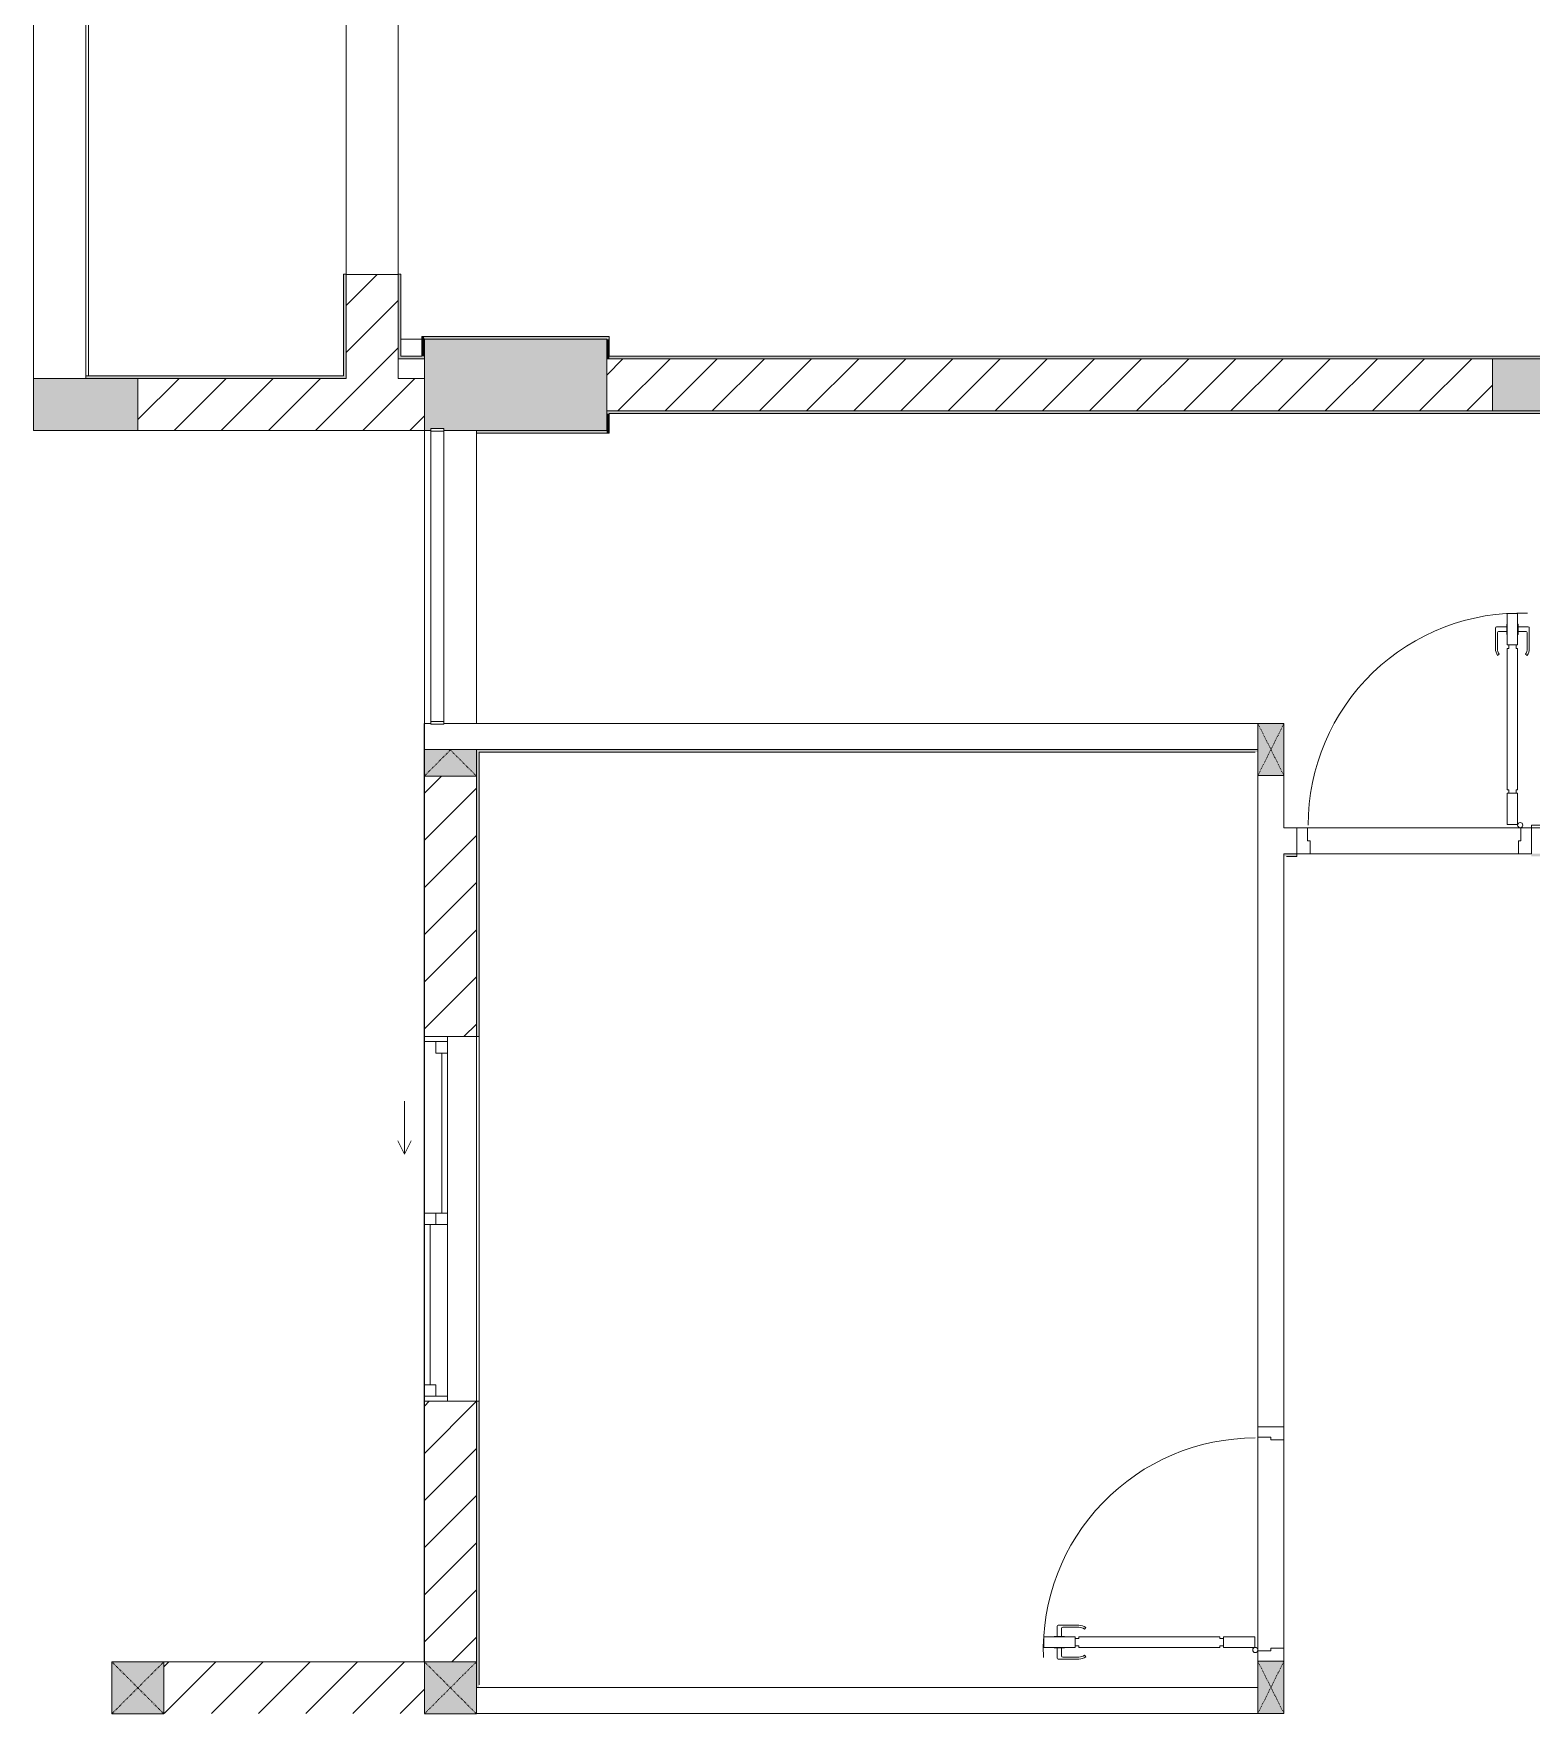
# Model space of a CAD drawing. Header units: millimetres. Extents: x 31157 to 224036, y 218 to 80529.
# Drawn here: x 202634 to 208384, y 64837 to 71285 of the extents above; entities that cross this region are included whole.
import ezdxf

# ---------------------------------------------------------------- set-up
doc = ezdxf.new("R2010")
doc.units = ezdxf.units.MM
doc.linetypes.add('IMPORT-Dash _2_', pattern=[6, 3, -3])
for name, color, linetype, lineweight in [('A-DETL-GENF-7', 170, 'Continuous', 9), ('A-DOOR-2', 170, 'Continuous', 9), ('A-FLOR-1', 170, 'Continuous', 9), ('A-FLOR-HRAL-5', 170, 'Continuous', 9), ('A-GLAZ-5', 170, 'Continuous', 9), ('A-WALL-1', 170, 'Continuous', 9), ('A-WALL-PATT-3', 170, 'Continuous', 9), ('A_1404_dwg-1', 170, 'Continuous', 9), ('I-WALL', 170, 'Continuous', 9), ('I-WALL-1', 170, 'Continuous', 9), ('S-COLS-1', 170, 'Continuous', 9), ('S-COLS-2', 170, 'Continuous', 9), ('S-COLS-4', 170, 'Continuous', 9), ('S-COLS-9', 170, 'IMPORT-Dash _2_', 9), ('S-COLS-HDLN-2', 170, 'IMPORT-Dash _2_', 9)]:
    doc.layers.add(name, color=color, linetype=linetype, lineweight=lineweight)
pattern_1 = [(45, (0, 0), (-90.50967, 90.50967), [])]

# ---------------------------------------------------------------- blocks, each defined once
blk = doc.blocks.new('A_1404_dwg_NCV_TKTC_KET CAU_rvt-1-TKTC_MB HOÀN THIỆN SÀN TẦNG 3-4-4819833-KeyPlan-CH2-Tầng 1_ Tầng 2')
at = {"layer": 'S-COLS-1'}
for points in [[(107652.6, 69761.9), (108152.6, 69761.9), (108152.6, 70111.9), (107452.6, 70111.9), (107452.6, 69761.9), (107477.5, 69761.9), (107477.5, 69769), (107527.5, 69769), (107527.5, 69761.9)], [(111752.6, 69836.9), (112152.6, 69836.9), (112152.6, 70036.9), (111552.6, 70036.9), (111552.6, 69836.9)], [(106088.5, 69761.9), (106352.4, 69761.9), (106352.4, 69961.9), (105952.4, 69961.9), (105952.6, 69761.9)]]:
    blk.add_hatch(color=256, dxfattribs=at).paths.add_polyline_path(points)
at = {"layer": 'A-FLOR-1'}
for p, q in [((105952.4, 76536.9), (105952.4, 69961.9)), ((107452.4, 68636.5), (107452.4, 65035.3))]:
    blk.add_line(p, q, dxfattribs=at)
at = {"layer": 'S-COLS-2'}
for p, q in [((107452.6, 70036.9), (107452.6, 69761.9)), ((108152.6, 69836.9), (108152.6, 70036.9)), ((111552.6, 70036.9), (111552.6, 69836.9))]:
    blk.add_line(p, q, dxfattribs=at)
at = {"layer": 'S-COLS-2', "flags": 128}
blk.add_lwpolyline([(106152.6, 69961.9), (105952.4, 69961.9), (105952.4, 69761.9), (106352.4, 69761.9), (106352.4, 69961.9)], dxfattribs=at)
blk = doc.blocks.new('A_1404_dwg_DOOR_CW_01 CANH MO-PANEL KINH - DIW_01-900x2200-CỬA GỖ VÂN LAMINATE-553393-TKTC_MB HOÀN THIỆN SÀN TẦNG 3-4-4819840-KeyPlan-CH2-Tầng 1_ Tầng 2')
at = {"layer": 'A-DETL-GENF-7'}
for p, q in [((46582.1, 38482.4), (46582.1, 38521.4)), ((46665.6, 38525.4), (46586.1, 38525.4)), ((46599.1, 38482.4), (46599.1, 38513.4)), ((46603.1, 38517.4), (46665.6, 38517.4)), ((46691.4, 38517.2), (46686.8, 38510.7)), ((46582.1, 38438.4), (46582.1, 38399.4)), ((46599.1, 38438.4), (46599.1, 38407.4)), ((46665.6, 38395.4), (46586.1, 38395.4)), ((46603.1, 38403.4), (46665.6, 38403.4)), ((46691.4, 38403.5), (46686.8, 38410.1))]:
    blk.add_line(p, q, dxfattribs=at)
at = {"layer": 'A-DETL-GENF-7', "flags": 128}
for points in [[(46530.6, 38440.4), (46530.6, 38480.4), (46650.6, 38480.4), (46650.6, 38440.4)], [(46610.3, 38482.4), (46610.3, 38480.4), (46570.8, 38480.4), (46570.8, 38482.4)], [(46610.3, 38438.4), (46610.3, 38440.4), (46570.8, 38440.4), (46570.8, 38438.4)], [(47206.6, 38474.4), (47206.6, 38480.4), (46664.6, 38480.4), (46664.6, 38474.4), (46650.6, 38474.4), (46650.6, 38446.4), (46664.6, 38446.4), (46664.6, 38440.4), (47206.6, 38440.4), (47206.6, 38446.4), (47220.6, 38446.4), (47220.6, 38474.4)], [(47220.6, 38480.4), (47220.6, 38440.4), (47340.6, 38440.4), (47340.6, 38480.4)]]:
    blk.add_lwpolyline(points, close=True, dxfattribs=at)
at = {"layer": 'A-DETL-GENF-7'}
blk.add_circle((47342.6, 38430.4), 10, dxfattribs=at)
for centre, radius, start, end in [((47342.6, 38430.4), 814, 90, 182), ((46586.1, 38521.4), 4, 90, 180), ((46603.1, 38513.4), 4, 90, 180), ((46665.6, 38480.4), 45, 55, 90), ((46665.6, 38480.4), 37, 55, 90), ((46586.1, 38399.4), 4, 180, 270), ((46603.1, 38407.4), 4, 180, 270), ((46665.6, 38440.4), 37, 270, 305), ((46665.6, 38440.4), 45, 270, 305)]:
    blk.add_arc(centre, radius, start, end, dxfattribs=at)
at = {"layer": 'A-DOOR-2'}
blk.add_line((47352.6, 38430.4), (47352.6, 38455.4), dxfattribs=at)
at = {"layer": 'A-DOOR-2', "flags": 128}
for points in [[(47452.6, 39237.4), (47452.6, 39287.4), (47352.6, 39287.4), (47352.6, 39247.4), (47402.6, 39247.4), (47402.6, 39237.4)], [(47452.6, 38387.4), (47452.6, 38437.4), (47402.6, 38437.4), (47402.6, 38427.4), (47352.6, 38427.4), (47352.6, 38387.4)]]:
    blk.add_lwpolyline(points, close=True, dxfattribs=at)
blk = doc.blocks.new('A_1404_dwg_Railing - 50 x 10mm-901205-TKTC_MB HOÀN THIỆN SÀN TẦNG 3-4-4819861-KeyPlan-CH2-Tầng 1_ Tầng 2')
at = {"layer": 'A-FLOR-HRAL-5', "flags": 128}
blk.add_lwpolyline([(107527.5, 61566.9), (107477.5, 61566.9), (107477.5, 61556.9), (107527.5, 61556.9)], close=True, dxfattribs=at)
blk = doc.blocks.new('A_1404_dwg_Railing - Railing-883597-TKTC_MB HOÀN THIỆN SÀN TẦNG 3-4-4819889-KeyPlan-CH2-Tầng 1_ Tầng 2')
at = {"layer": 'A-FLOR-HRAL-5'}
for p, q in [((107477.5, 69759), (107477.5, 68644)), ((107527.5, 68644), (107527.5, 69759))]:
    blk.add_line(p, q, dxfattribs=at)
for p in [(0, 8202.1), (0, 7077.1)]:
    blk.add_blockref('A_1404_dwg_Railing - 50 x 10mm-901205-TKTC_MB HOÀN THIỆN SÀN TẦNG 3-4-4819861-KeyPlan-CH2-Tầng 1_ Tầng 2', p)
blk = doc.blocks.new('A_1404_dwg_G1_SOF - BO TRU - 100x200-745959-TKTC_MB HOÀN THIỆN SÀN TẦNG 3-4-4819847-KeyPlan-CH2-Tầng 1_ Tầng 2')
at = {"layer": 'S-COLS-1'}
blk.add_hatch(color=256, dxfattribs=at).paths.add_polyline_path([(111052.6, 40036.9), (111052.6, 40236.9), (110952.6, 40236.9), (110952.6, 40036.9)])
at = {"layer": 'S-COLS-1', "flags": 128}
blk.add_lwpolyline([(110952.6, 40036.9), (111052.6, 40036.9), (111052.6, 40236.9), (110952.6, 40236.9)], close=True, dxfattribs=at)
at = {"layer": 'S-COLS-HDLN-2'}
for p, q in [((110952.6, 40036.9), (111052.6, 40236.9)), ((111052.6, 40036.9), (110952.6, 40236.9))]:
    blk.add_line(p, q, dxfattribs=at)
blk = doc.blocks.new('A_1404_dwg_DOOR_CW_01 CANH MO-PANEL KINH - DIG_01-900x2200-CỬA NHÔM KÍNH-901215-TKTC_MB HOÀN THIỆN SÀN TẦNG 3-4-4819898-KeyPlan-CH2-Tầng 1_ Tầng 2')
at = {"layer": 'A-DETL-GENF-7'}
for p, q in [((37864.6, 68823.9), (37864.6, 68903.4)), ((37907.6, 68907.4), (37868.6, 68907.4)), ((37872.6, 68886.4), (37872.6, 68823.9)), ((37907.6, 68890.4), (37876.6, 68890.4)), ((37951.6, 68907.4), (37990.6, 68907.4)), ((37951.6, 68890.4), (37982.6, 68890.4)), ((37986.6, 68886.4), (37986.6, 68823.9)), ((37994.6, 68823.9), (37994.6, 68903.4)), ((37872.7, 68798.1), (37879.3, 68802.7)), ((37986.4, 68798.1), (37979.9, 68802.7))]:
    blk.add_line(p, q, dxfattribs=at)
at = {"layer": 'A-DETL-GENF-7', "flags": 128}
for points in [[(37949.6, 68958.9), (37909.6, 68958.9), (37909.6, 68838.9), (37949.6, 68838.9)], [(37907.6, 68879.2), (37909.6, 68879.2), (37909.6, 68918.7), (37907.6, 68918.7)], [(37951.6, 68879.2), (37949.6, 68879.2), (37949.6, 68918.7), (37951.6, 68918.7)], [(37915.6, 68282.9), (37909.6, 68282.9), (37909.6, 68824.9), (37915.6, 68824.9), (37915.6, 68838.9), (37943.6, 68838.9), (37943.6, 68824.9), (37949.6, 68824.9), (37949.6, 68282.9), (37943.6, 68282.9), (37943.6, 68268.9), (37915.6, 68268.9)], [(37909.6, 68268.9), (37949.6, 68268.9), (37949.6, 68148.9), (37909.6, 68148.9)]]:
    blk.add_lwpolyline(points, close=True, dxfattribs=at)
at = {"layer": 'A-DETL-GENF-7'}
blk.add_circle((37959.6, 68146.9), 10, dxfattribs=at)
for centre, radius, start, end in [((37959.6, 68146.9), 814, 88, 180), ((37868.6, 68903.4), 4, 90, 180), ((37876.6, 68886.4), 4, 90, 180), ((37982.6, 68886.4), 4, 0, 90), ((37990.6, 68903.4), 4, 0, 90), ((37909.6, 68823.9), 45, 180, 215), ((37909.6, 68823.9), 37, 180, 215), ((37949.6, 68823.9), 37, 325, 0), ((37949.6, 68823.9), 45, 325, 0)]:
    blk.add_arc(centre, radius, start, end, dxfattribs=at)
at = {"layer": 'A-DOOR-2'}
blk.add_line((37959.6, 68136.9), (37934.6, 68136.9), dxfattribs=at)
at = {"layer": 'A-DOOR-2', "flags": 128}
for points in [[(37102.6, 68036.9), (37102.6, 68136.9), (37142.6, 68136.9), (37142.6, 68086.9), (37152.6, 68086.9), (37152.6, 68036.9)], [(37952.6, 68036.9), (37952.6, 68086.9), (37962.6, 68086.9), (37962.6, 68136.9), (38002.6, 68136.9), (38002.6, 68036.9)]]:
    blk.add_lwpolyline(points, close=True, dxfattribs=at)
blk = doc.blocks.new('A_1404_dwg_NCV_TKTC_TANG 3 - 4_rvt-1-TKTC_MB HOÀN THIỆN SÀN TẦNG 3-4-4819943-KeyPlan-CH2-Tầng 1_ Tầng 2')
at = {"layer": 'A-WALL-PATT-3'}
h = blk.add_hatch(color=256, dxfattribs=at)
h.paths.add_polyline_path([(107142.6, 69961.9), (107152.6, 69961.9), (107152.6, 70362.4), (107142.6, 70360.3), (107142.6, 69971.9)])
h.paths.add_polyline_path([(107142.6, 72862.4), (107152.6, 72862.4), (107152.6, 73226.9), (107142.6, 73226.9)])
h = blk.add_hatch(color=256, dxfattribs=at)
h.paths.add_polyline_path([(107362.6, 70046.9), (107362.6, 70362.4), (107352.6, 70362.4), (107352.6, 70046.9)])
h.paths.add_polyline_path([(107352.6, 72862.4), (107362.6, 72862.4), (107362.6, 73226.9), (107352.6, 73226.9)])
for points in [[(107452.6, 70046.9), (107451.8, 70121.9), (107442.6, 70121.9), (107442.6, 70046.9)], [(108162.6, 70111.9), (108162.6, 70121.9), (107452.6, 70121.9), (107452.6, 70111.9), (108152.6, 70111.9)], [(108162.6, 70036.9), (108162.6, 70111.9), (108152.6, 70111.9), (108152.6, 70036.9)], [(107362.6, 70036.9), (107452.6, 70036.9), (107452.6, 70046.9), (107352.6, 70046.9), (107352.6, 70036.9)], [(110342.6, 70036.9), (114142.6, 70036.9), (114142.6, 70046.9), (108162.6, 70046.9), (108162.6, 70036.9), (109765.5, 70036.9)], [(107142.6, 69961.9), (107142.6, 69971.9), (106152.6, 69971.9), (106152.6, 69961.9), (106352.4, 69961.9)], [(109765.5, 69826.9), (111752.6, 69826.9), (111752.6, 69836.9), (108152.6, 69836.9), (108152.6, 69826.9), (108162.6, 69826.9)], [(108162.6, 69751.9), (108162.6, 69826.9), (108152.6, 69826.9), (108152.6, 69751.9)], [(107652.6, 69751.9), (108152.6, 69751.9), (108152.6, 69761.9), (107652.6, 69761.9)], [(107662.6, 68526.9), (110652.6, 68526.9), (110652.6, 68536.9), (107652.6, 68536.9), (107652.6, 68526.9)]]:
    blk.add_hatch(color=256, dxfattribs=at).paths.add_polyline_path(points)
h = blk.add_hatch(color=256, dxfattribs=at)
h.paths.add_polyline_path([(107652.6, 64936.9), (107662.6, 64936.9), (107662.6, 66035.3), (107652.6, 66035.3), (107652.6, 65035.3)])
h.paths.add_polyline_path([(107652.6, 67435.3), (107662.6, 67435.3), (107662.6, 68526.9), (107652.6, 68526.9), (107652.6, 68435.3)])
h = blk.add_hatch(color=256, dxfattribs=at)
h.paths.add_polyline_path([(111742.6, 68127), (111742.6, 68137), (111702.6, 68136.8), (111702.6, 68127)])
h.paths.add_polyline_path([(110802.6, 68127), (110802.6, 68137), (110752.6, 68134.5), (110752.6, 68127)])
at = {"layer": 'A-FLOR-1'}
for p, q in [((107152.6, 70360.3), (107352.6, 70360.3)), ((107362.6, 70111.9), (107442.6, 70111.9)), ((111652.6, 68136.9), (110852.6, 68136.9)), ((110652.6, 65077.4), (110652.6, 65897.4)), ((110752.6, 65887.4), (110752.6, 65087.4))]:
    blk.add_line(p, q, dxfattribs=at)
at = {"layer": 'A-FLOR-1', "flags": 128}
for points in [[(107152.6, 70362.4), (107152.6, 72860.3), (107152.6, 72862.4)], [(107352.6, 72862.4), (107352.6, 70362.4), (107352.6, 72860.3), (107152.6, 72860.3)]]:
    blk.add_lwpolyline(points, dxfattribs=at)
at = {"layer": 'A-WALL-1'}
for p, q in [((107527.5, 69761.9), (107652.6, 69761.9)), ((107652.6, 69751.9), (107652.6, 68636.9)), ((110652.6, 68636.9), (107527.5, 68636.9)), ((107452.6, 68536.9), (107652.6, 68536.9)), ((107652.6, 68536.9), (110652.6, 68536.9)), ((110652.6, 68436.9), (110652.6, 65937.4)), ((110842.6, 68236.9), (111662.6, 68236.9)), ((110752.6, 68137), (110752.6, 68127)), ((111652.6, 68136.9), (110852.6, 68136.9)), ((110652.6, 65937.4), (110752.6, 65937.4)), ((110652.6, 65077.4), (110652.6, 65897.4)), ((110752.6, 65887.4), (110752.6, 65087.4)), ((110752.6, 65037.4), (110652.6, 65037.4)), ((110752.6, 64936.9), (110752.6, 65037.4)), ((107652.6, 64936.9), (107652.6, 64836.9)), ((110652.5, 64936.9), (107652.6, 64936.9)), ((110752.6, 64836.9), (110752.6, 64936.9)), ((107652.6, 64836.9), (110652.5, 64836.9))]:
    blk.add_line(p, q, dxfattribs=at)
at = {"layer": 'A-WALL-1', "flags": 128}
for points in [[(107452.6, 68636.9), (107452.6, 69761.9), (107477.5, 69761.9)], [(107477.5, 68636.9), (107452.6, 68636.9), (107452.6, 68536.9)], [(110762.6, 68236.9), (110752.6, 68236.9), (110752.6, 68247), (110752.6, 68436.9)], [(110802.6, 68136.9), (110802.6, 68236.9), (110762.6, 68236.9)], [(110752.6, 65937.4), (110752.6, 68127), (110752.6, 68136.9), (110802.6, 68136.9)]]:
    blk.add_lwpolyline(points, dxfattribs=at)
at = {"layer": 'I-WALL'}
for p, q in [((106162.6, 73026.9), (106162.6, 69971.9)), ((110802.6, 68137), (110752.6, 68137)), ((107652.6, 66035.3), (107652.6, 67435.3)), ((107662.6, 67435.3), (107662.6, 66035.3))]:
    blk.add_line(p, q, dxfattribs=at)
at = {"layer": 'I-WALL', "flags": 128}
blk.add_lwpolyline([(106152.6, 69971.9), (106152.6, 73036.9), (106162.6, 73036.9)], dxfattribs=at)
at = {"layer": 'I-WALL-1'}
for p, q in [((110652.6, 68536.9), (107652.6, 68536.9)), ((107652.6, 65035.3), (107652.6, 64936.9)), ((107652.6, 64936.9), (107662.6, 64936.9))]:
    blk.add_line(p, q, dxfattribs=at)
at = {"layer": 'I-WALL-1', "flags": 128}
for points in [[(106152.6, 69961.9), (107142.6, 69961.9), (107152.6, 69961.9), (107152.6, 70362.4), (107142.6, 70362.4), (107142.6, 69971.9), (106152.6, 69971.9)], [(108162.6, 70046.9), (108162.6, 70111.9), (108162.6, 70121.9), (107452.6, 70121.9), (107442.6, 70121.9), (107442.6, 70046.9), (107362.6, 70046.9), (107362.6, 70362.4), (107352.6, 70362.4), (107352.6, 70046.9), (107352.6, 70036.9), (107452.6, 70036.9), (107452.6, 70046.9), (107452.6, 70111.9), (108152.6, 70111.9), (108152.6, 70036.9), (108162.6, 70036.9), (114142.6, 70036.9), (114152.6, 70036.9), (114152.6, 70187.4), (114142.6, 70187.4), (114142.6, 70046.9)]]:
    blk.add_lwpolyline(points, close=True, dxfattribs=at)
for points in [[(111752.6, 69826.9), (111752.6, 69836.9), (108152.6, 69836.9), (108152.6, 69826.9), (108152.6, 69761.9), (107652.6, 69761.9), (107652.6, 69751.9), (108152.6, 69751.9), (108162.6, 69751.9), (108162.6, 69826.9), (111742.6, 69826.9), (111742.6, 69637), (111752.6, 69637)], [(111752.6, 68737), (111742.6, 68737), (111742.6, 68246.9), (111702.6, 68246.9), (111702.6, 68236.9), (111742.6, 68236.9), (111752.6, 68236.9)], [(107652.6, 68536.9), (107652.6, 68526.9), (107652.6, 68435.3)], [(107652.6, 68435.3), (107652.6, 67435.3), (107662.6, 67435.3), (107662.6, 68526.9), (110642.6, 68526.9)], [(110762.6, 68127), (110802.6, 68127), (110802.6, 68137)], [(107662.6, 64946.9), (107662.6, 66035.3), (107652.6, 66035.3), (107652.6, 65035.3)]]:
    blk.add_lwpolyline(points, dxfattribs=at)
for name, p in [('A_1404_dwg_Railing - Railing-883597-TKTC_MB HOÀN THIỆN SÀN TẦNG 3-4-4819889-KeyPlan-CH2-Tầng 1_ Tầng 2', (0, 0)), ('A_1404_dwg_DOOR_CW_01 CANH MO-PANEL KINH - DIG_01-900x2200-CỬA NHÔM KÍNH-901215-TKTC_MB HOÀN THIỆN SÀN TẦNG 3-4-4819898-KeyPlan-CH2-Tầng 1_ Tầng 2', (73700, 100)), ('A_1404_dwg_DOOR_CW_01 CANH MO-PANEL KINH - DIW_01-900x2200-CỬA GỖ VÂN LAMINATE-553393-TKTC_MB HOÀN THIỆN SÀN TẦNG 3-4-4819840-KeyPlan-CH2-Tầng 1_ Tầng 2', (63300, 26650))]:
    blk.add_blockref(name, p)
at = {"rotation": 180}
for p in [(221705.1, 108673.9), (221705.1, 105073.9)]:
    blk.add_blockref('A_1404_dwg_G1_SOF - BO TRU - 100x200-745959-TKTC_MB HOÀN THIỆN SÀN TẦNG 3-4-4819847-KeyPlan-CH2-Tầng 1_ Tầng 2', p, dxfattribs=at)
blk = doc.blocks.new('A_1404_dwg_1_FAMILY RVT - W01-WxH 1400x1400xmm-389822-TKTC_MB HOÀN THIỆN SÀN TẦNG 3-4-4819949-KeyPlan-CH2-Tầng 1_ Tầng 2')
at = {"layer": 'A-GLAZ-5'}
for p, q in [((50000.9, 78313.1), (50204.1, 78313.1)), ((49052.5, 78236.9), (49052.5, 78036.9)), ((49071.5, 78236.9), (49071.5, 78148)), ((49730.3, 78236.9), (49774.7, 78236.9)), ((50433.4, 78236.9), (50433.4, 78148)), ((49116, 78214.7), (49730.3, 78214.7)), ((49774.7, 78192.5), (49730.3, 78192.5)), ((49774.7, 78170.3), (50389, 78170.3))]:
    blk.add_line(p, q, dxfattribs=at)
at = {"layer": 'A-GLAZ-5', "flags": 128}
for points in [[(50051.7, 78338.5), (50000.9, 78313.1), (50051.7, 78287.7)], [(50452.5, 78036.9), (50452.5, 78236.9), (49052.5, 78236.9), (49116, 78236.9)], [(49730.3, 78148), (49730.3, 78236.9), (49116, 78236.9), (49116, 78192.5), (49071.5, 78192.5)], [(49774.7, 78148), (49774.7, 78236.9), (50433.4, 78236.9), (50452.5, 78236.9)], [(50433.4, 78192.5), (50389, 78192.5), (50389, 78148)], [(49052.5, 78148), (49071.5, 78148), (49730.3, 78148), (49774.7, 78148), (50389, 78148), (50452.5, 78148)]]:
    blk.add_lwpolyline(points, dxfattribs=at)
blk = doc.blocks.new('A_1404_dwg_G1_SOF - BO TRU - 200x200-V51-TKTC_MB HOÀN THIỆN SÀN TẦNG 3-4-4820031-KeyPlan-CH2-Tầng 1_ Tầng 2')
at = {"layer": 'S-COLS-9'}
blk.add_hatch(color=256, dxfattribs=at).paths.add_polyline_path([(106252.6, 64835.3), (106452.6, 64836.9), (106452.6, 65035.3), (106252.6, 65035.3), (106252.6, 64836.9)])
at = {"layer": 'S-COLS-4', "flags": 128}
blk.add_lwpolyline([(106452.6, 64835.3), (106252.6, 64835.3), (106252.6, 65035.3), (106452.6, 65035.3), (106452.6, 64836.9)], dxfattribs=at)
at = {"layer": 'S-COLS-HDLN-2'}
for p, q in [((106252.6, 65035.3), (106452.6, 64835.3)), ((106452.6, 65035.3), (106252.6, 64835.3))]:
    blk.add_line(p, q, dxfattribs=at)
blk = doc.blocks.new('A_1404_dwg_G1_SOF - BO TRU - 200x200-V54-TKTC_MB HOÀN THIỆN SÀN TẦNG 3-4-4820034-KeyPlan-CH2-Tầng 1_ Tầng 2')
at = {"layer": 'S-COLS-9'}
blk.add_hatch(color=256, dxfattribs=at).paths.add_polyline_path([(107652.6, 68435.3), (107652.6, 68536.9), (107452.6, 68536.9), (107452.6, 68435.3)])
at = {"layer": 'S-COLS-4', "flags": 128}
blk.add_lwpolyline([(107652.6, 68435.3), (107452.6, 68435.3), (107452.6, 68536.9)], dxfattribs=at)
at = {"layer": 'S-COLS-HDLN-2'}
for p, q in [((107554.2, 68536.9), (107452.6, 68435.3)), ((107550.9, 68536.9), (107652.6, 68435.3))]:
    blk.add_line(p, q, dxfattribs=at)
blk = doc.blocks.new('A_1404_dwg_G1_SOF - BO TRU - 200x200-V118-TKTC_MB HOÀN THIỆN SÀN TẦNG 3-4-4820040-KeyPlan-CH2-Tầng 1_ Tầng 2')
at = {"layer": 'S-COLS-9'}
blk.add_hatch(color=256, dxfattribs=at).paths.add_polyline_path([(107652.6, 64835.3), (107652.6, 65035.3), (107452.6, 65035.3), (107452.6, 64835.3)])
at = {"layer": 'S-COLS-4'}
blk.add_line((107652.6, 64835.3), (107452.6, 64835.3), dxfattribs=at)
at = {"layer": 'S-COLS-4', "flags": 128}
blk.add_lwpolyline([(107452.6, 64836.9), (107452.6, 65035.3), (107652.6, 65035.3)], dxfattribs=at)
at = {"layer": 'S-COLS-HDLN-2'}
for p, q in [((107452.6, 65035.3), (107652.6, 64835.3)), ((107652.6, 65035.3), (107452.6, 64835.3))]:
    blk.add_line(p, q, dxfattribs=at)
blk = doc.blocks.new('A_1404_dwg-4819832-KeyPlan-CH2-Tầng 1_ Tầng 2')
at = {"layer": 'A-WALL-PATT-3'}
h = blk.add_hatch(dxfattribs=at)
h.set_pattern_fill('FP_26', color=256, style=0, pattern_type=2)
h.set_pattern_definition(pattern_1)
h.paths.add_polyline_path([(107152.6, 69961.9), (107352.6, 69961.9), (107351.8, 70360.3), (107152.6, 70360.3)])
h.paths.add_polyline_path([(107152.6, 72861.9), (107352.6, 72862.4), (107351.8, 73236.9), (107152.6, 73236.9), (107152.6, 72862.4)])
h = blk.add_hatch(dxfattribs=at)
h.set_pattern_fill('FP_26', color=256, style=0, pattern_type=2)
h.set_pattern_definition(pattern_1)
h.paths.add_polyline_path([(108162.6, 69836.9), (111552.6, 69836.9), (111552.6, 70036.9), (108152.6, 70036.9), (108152.6, 69836.9)])
h = blk.add_hatch(dxfattribs=at)
h.set_pattern_fill('FP_26', color=256, style=0, pattern_type=2)
h.set_pattern_definition(pattern_1)
h.paths.add_polyline_path([(107452.6, 69761.9), (107452.6, 69961.9), (106352.4, 69961.9), (106352.4, 69761.9), (107352.6, 69761.9)])
h = blk.add_hatch(dxfattribs=at)
h.set_pattern_fill('FP_26', color=256, style=0, pattern_type=2)
h.set_pattern_definition(pattern_1)
h.paths.add_polyline_path([(107652.6, 65035.3), (107652.6, 66035.3), (107452.6, 66035.3), (107452.6, 65035.3)])
h.paths.add_polyline_path([(107652.6, 67435.3), (107652.6, 68435.3), (107452.6, 68435.3), (107452.6, 67435.3)])
h = blk.add_hatch(dxfattribs=at)
h.set_pattern_fill('FP_26', color=256, style=0, pattern_type=2)
h.set_pattern_definition(pattern_1)
h.paths.add_polyline_path([(106452.6, 64836.9), (107452.6, 64836.9), (107452.6, 65035.3), (106452.6, 65035.3)])
at = {"layer": 'A-WALL-1'}
for p, q in [((105952.6, 69961.9), (105952.6, 73036.9)), ((108152.6, 70036.9), (108152.6, 69836.9)), ((111552.6, 69836.9), (111552.6, 70036.9)), ((106352.4, 69961.9), (106352.4, 69761.9)), ((107452.6, 69761.9), (107452.6, 69961.9)), ((106352.4, 69761.9), (107452.6, 69761.9)), ((107452.6, 68435.3), (107452.6, 67435.3))]:
    blk.add_line(p, q, dxfattribs=at)
at = {"layer": 'A-WALL-1', "flags": 128}
for points in [[(107452.6, 69961.9), (107352.6, 69961.9), (107352.6, 70036.9)], [(107452.6, 66035.3), (107452.6, 65035.3), (106452.6, 65035.3)]]:
    blk.add_lwpolyline(points, dxfattribs=at)
for name in ['A_1404_dwg_NCV_TKTC_KET CAU_rvt-1-TKTC_MB HOÀN THIỆN SÀN TẦNG 3-4-4819833-KeyPlan-CH2-Tầng 1_ Tầng 2', 'A_1404_dwg_NCV_TKTC_TANG 3 - 4_rvt-1-TKTC_MB HOÀN THIỆN SÀN TẦNG 3-4-4819943-KeyPlan-CH2-Tầng 1_ Tầng 2', 'A_1404_dwg_G1_SOF - BO TRU - 200x200-V54-TKTC_MB HOÀN THIỆN SÀN TẦNG 3-4-4820034-KeyPlan-CH2-Tầng 1_ Tầng 2', 'A_1404_dwg_G1_SOF - BO TRU - 200x200-V51-TKTC_MB HOÀN THIỆN SÀN TẦNG 3-4-4820031-KeyPlan-CH2-Tầng 1_ Tầng 2', 'A_1404_dwg_G1_SOF - BO TRU - 200x200-V118-TKTC_MB HOÀN THIỆN SÀN TẦNG 3-4-4820040-KeyPlan-CH2-Tầng 1_ Tầng 2']:
    blk.add_blockref(name, (0, 0))
at = {"rotation": 90}
blk.add_blockref('A_1404_dwg_1_FAMILY RVT - W01-WxH 1400x1400xmm-389822-TKTC_MB HOÀN THIỆN SÀN TẦNG 3-4-4819949-KeyPlan-CH2-Tầng 1_ Tầng 2', (185689.5, 16982.8), dxfattribs=at)

msp = doc.modelspace()

# ---------------------------------------------------------------- block references
at = {"layer": 'A_1404_dwg-1'}
msp.add_blockref('A_1404_dwg-4819832-KeyPlan-CH2-Tầng 1_ Tầng 2', (96681.4, 0), dxfattribs=at)

doc.saveas('drawing.dxf')
